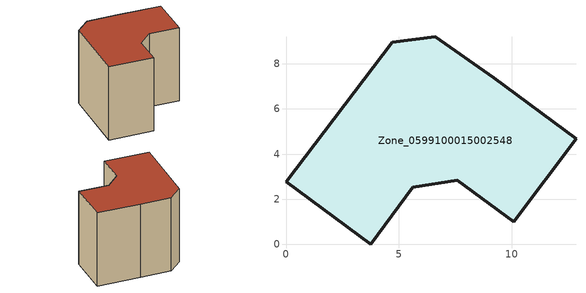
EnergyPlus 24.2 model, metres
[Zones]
Zone_0599100015002548
 floor ground (C_G): 12.84,4.68 10.09,1 7.58,2.85 5.62,2.53 3.75,0 0,2.78 4.71,8.95 6.6,9.21 9.21,7.37 z1.05
 wall outside (C_F): 0,2.78 3.75,0 5.62,2.53 7.58,2.85 10.09,1 12.84,4.68 9.21,7.37 6.6,9.21 4.71,8.95 0,2.78 z1.05:9.04
 roof outside (C_R): 10.09,1 12.84,4.68 9.21,7.37 6.6,9.21 4.71,8.95 0,2.78 3.75,0 5.62,2.53 7.58,2.85 z9.04
[BUILDING]
Pand.0599100015002548: North Axis=0; Terrain=City; Loads Convergence Tolerance Value=0.04; Temperature Convergence Tolerance Value=0.4; Solar Distribution=FullExterior; Maximum Number of Warmup Days=25; Minimum Number of Warmup Days=1
[Site:Location]
Rotterdam.The.Hague.AP_ZH_NLD Design_Conditions: Latitude=51.96; Longitude=4.45; Time Zone=1; Elevation=-4.5
[SITE:GROUNDTEMPERATURE:BUILDINGSURFACE]
18, 18, 18, 18, 18, 18, 18, 18, 18, 18, 18, 18
[MATERIAL] Thermal Absorptance=0.9; Solar Absorptance=0.7; Visible Absorptance=0.7
Name | Roughness | Thickness | Conductivity | Density | Specific Heat
G.TI.1975-1991 | MediumSmooth | 0.15 | 0.288461 | 540 | 1210
F.TI.1975-1991 | Rough | 0.3 | 0.230769 | 1920 | 840
R.TI.1975-1991 | MediumRough | 0.2 | 0.153846 | 1500 | 1000
[CONSTRUCTION]
C_G: G.TI.1975-1991
C_F: F.TI.1975-1991
C_R: R.TI.1975-1991
[ZONE]
Zone_0599100015002548: Type=1; Multiplier=1; Ceiling Height=Autocalculate; Volume=Autocalculate; Floor Area=autocalculate; Part of Total Floor Area=Yes
[ZONEINFILTRATION:DESIGNFLOWRATE]
Infil_Zone_0599100015002548: Zone or ZoneList or Space or SpaceList=Zone_0599100015002548; Schedule=AlwaysOn; Design Flow Rate Calculation Method=Flow/Area; Flow Rate per Floor Area=0.003; Constant Term Coefficient=1; Temperature Term Coefficient=0; Velocity Term Coefficient=0; Velocity Squared Term Coefficient=0
[HVACTEMPLATE:ZONE:IDEALLOADSAIRSYSTEM]
Zone_0599100015002548: Maximum Heating Supply Air Temperature=50; Minimum Cooling Supply Air Temperature=13; Maximum Heating Supply Air Humidity Ratio=0.0156; Minimum Cooling Supply Air Humidity Ratio=0.0077; Heating Limit=NoLimit; Cooling Limit=NoLimit; Dehumidification Control Type=ConstantSensibleHeatRatio; Cooling Sensible Heat Ratio=0.7; Dehumidification Setpoint=60; Humidification Control Type=None; Humidification Setpoint=30; Outdoor Air Method=None; Outdoor Air Flow Rate per Person=0.00944; Outdoor Air Flow Rate per Zone Floor Area=0; Outdoor Air Flow Rate per Zone=0; Demand Controlled Ventilation Type=None; Outdoor Air Economizer Type=NoEconomizer; Heat Recovery Type=None; Sensible Heat Recovery Effectiveness=0.7; Latent Heat Recovery Effectiveness=0.65
[ZONECONTROL:THERMOSTAT]
ThermostatControl_Zone_0599100015002548: Zone or ZoneList=Zone_0599100015002548; Control Type Schedule=DualSetpointControlType; Control 1=Thermostat_Zone_0599100015002548; Temperature Difference Between Cutout And Setpoint=0
[THERMOSTATSETPOINT:DUALSETPOINT]
Thermostat_Zone_0599100015002548: Heating Setpoint Temperature Schedule=HeatingSetpoint_Zone_0599100015002548; Cooling Setpoint Temperature Schedule=CoolingSetpoint_Zone_0599100015002548
[SCHEDULE:COMPACT]
HeatingSetpoint_Zone_0599100015002548: Through: 12/31, For: AllDays, Until: 24:00, 21
CoolingSetpoint_Zone_0599100015002548: Through: 12/31, For: AllDays, Until: 24:00, 24
DualSetpointControlType: Through: 12/31, For: AllDays, Until: 24:00, 4
AlwaysOn: Through: 12/31, For: AllDays, Until: 24:00, 1
